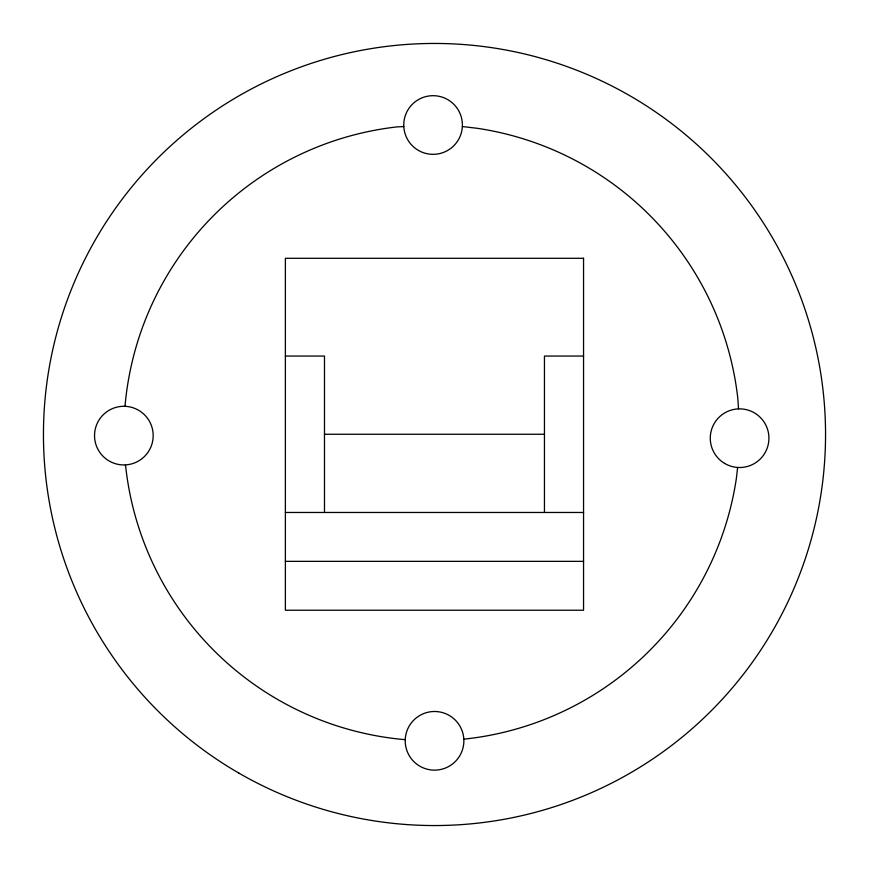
<?xml version="1.0" encoding="UTF-8"?>
<svg xmlns="http://www.w3.org/2000/svg" width="869" height="869" viewBox="0 0 869 869"><rect width="100%" height="100%" fill="white"/><g stroke="black" fill="none" stroke-linecap="round" stroke-linejoin="round"><path stroke-width="1.3" d="M125.06 406.323L125.266 403.422A307.952 307.952 0 0 1 396.883 126.917L403.792 126.548M737.607 467.457L736.38 478.341A307.952 307.952 0 0 1 466.718 738.846L463.829 739.28M285.38 356.051L324.485 356.051L324.485 512.471M583.555 356.051L544.45 356.051L544.45 512.471M324.485 434.261L544.45 434.261M285.38 512.471L583.555 512.471M285.38 561.352L583.555 561.352M405.247 739.617L402.336 739.421A307.952 307.952 0 0 1 125.831 467.794L125.397 464.915M462.362 126.548A29.329 29.329 0 0 1 417.109 149.609A29.329 29.329 0 0 1 419.76 98.881A29.329 29.329 0 0 1 462.362 126.548L477.266 128.297A307.952 307.952 0 0 1 737.77 397.959L738.52 408.886M405.258 739.28L405.215 740.822A29.329 29.329 0 0 0 448.762 766.469A29.329 29.329 0 0 0 450.088 715.947A29.329 29.329 0 0 0 405.258 739.28M583.555 258.289L285.38 258.289L285.38 610.234L583.555 610.234L583.555 258.289M125.397 406.334L123.865 406.29A29.329 29.329 0 0 0 98.208 449.838A29.329 29.329 0 0 0 148.729 451.163A29.329 29.329 0 0 0 125.397 406.334M238.975 773.16A391.05 391.05 0 0 0 825.55 434.5A391.05 391.05 0 0 0 238.975 95.84A391.05 391.05 0 0 0 238.975 773.16M724.54 463.362A29.329 29.329 0 0 0 768.924 438.66A29.329 29.329 0 0 0 725.333 412.569A29.329 29.329 0 0 0 724.54 463.362"/></g></svg>
